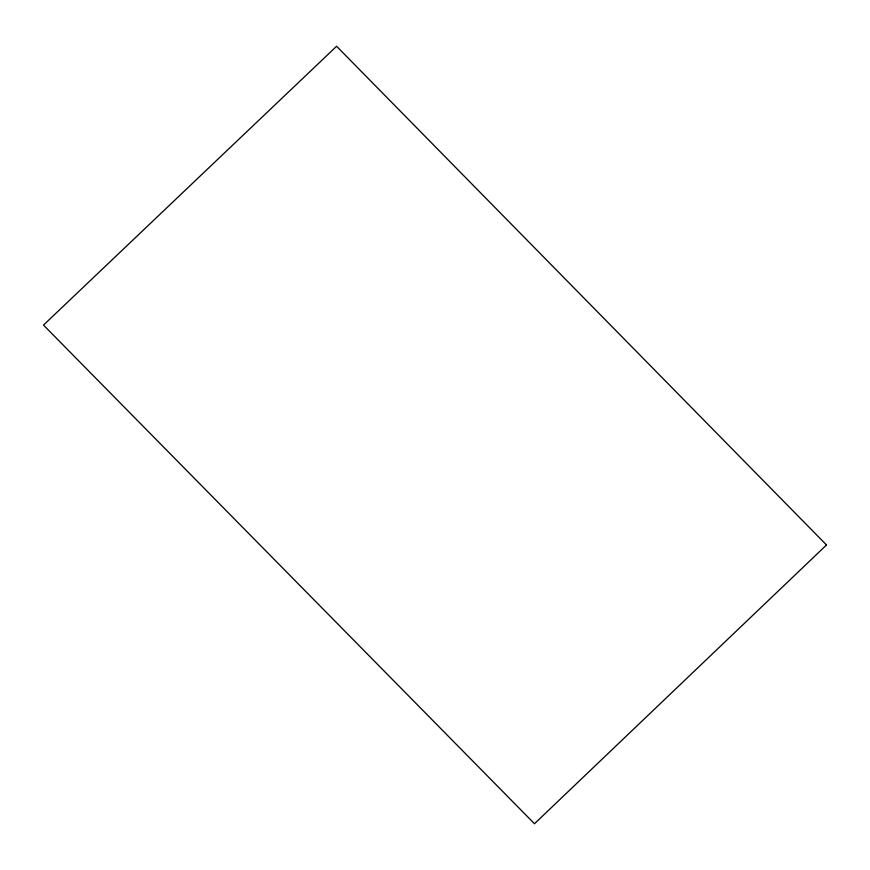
<?xml version="1.0" encoding="UTF-8"?>
<svg xmlns="http://www.w3.org/2000/svg" width="870" height="870" viewBox="0 0 870 870"><rect width="100%" height="100%" fill="white"/><g stroke="black" fill="none" stroke-linecap="round" stroke-linejoin="round"><path stroke-width="1.3" d="M826.5 544.968L534.485 823.738L43.5 325.097L336.592 46.262L826.5 544.968"/></g></svg>
